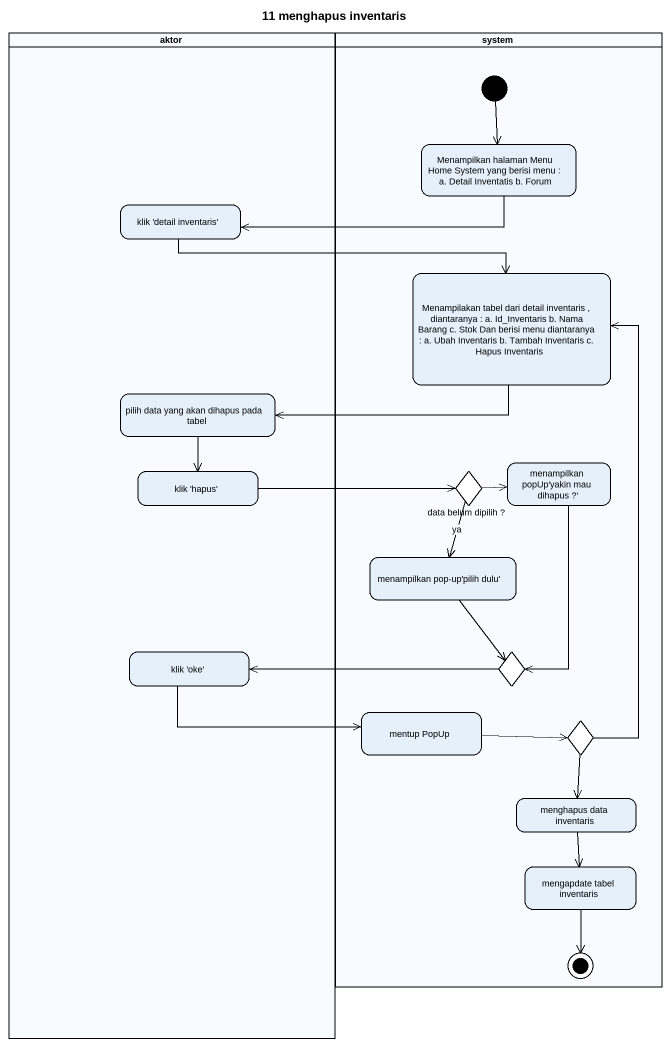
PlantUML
@startuml
title 11 menghapus inventaris
hide empty description
state aktor <<partition>> {
  state "klik 'detail inventaris'" as klik_detail_inventaris
  state "pilih data yang akan dihapus pada tabel" as pilih_data_yang_akan
  state "klik 'hapus'" as klik_hapus
  state "klik 'oke'" as klik_oke
}
state system <<partition>> {
  state "Menampilkan halaman Menu Home System yang berisi menu : a. Detail Inventatis b. Forum" as Menampilkan_halaman_Menu
  state "Menampilakan tabel dari detail inventaris , diantaranya : a. Id_Inventaris b. Nama Barang c. Stok Dan berisi menu diantaranya : a. Ubah Inventaris b. Tambah Inventaris c. Hapus Inventaris" as Menampilakan_tabel_dari
  state "data belum dipilih ?" as data_belum_dipilih <<choice>>
  state "menampilkan popUp'yakin mau dihapus ?'" as menampilkan_popUp_yakin_mau
  state "menampilkan pop-up'pilih dulu'" as menampilkan_pop_up_pilih
  state choice1 <<choice>>
  state "mentup PopUp" as mentup_PopUp
  state choice2 <<choice>>
  state "menghapus data inventaris" as menghapus_data_inventaris
  state "mengapdate tabel inventaris" as mengapdate_tabel_inventaris
  [*] --> Menampilkan_halaman_Menu
  mengapdate_tabel_inventaris --> [*]
}
Menampilkan_halaman_Menu -left-> klik_detail_inventaris
klik_detail_inventaris -right-> Menampilakan_tabel_dari
Menampilakan_tabel_dari -left-> pilih_data_yang_akan
pilih_data_yang_akan --> klik_hapus
klik_hapus -right-> data_belum_dipilih
data_belum_dipilih -right-> menampilkan_popUp_yakin_mau
data_belum_dipilih --> menampilkan_pop_up_pilih : ya
menampilkan_popUp_yakin_mau --> choice1
menampilkan_pop_up_pilih --> choice1
klik_oke -right-> mentup_PopUp
choice1 -left-> klik_oke
mentup_PopUp -right-> choice2
choice2 -up-> Menampilakan_tabel_dari
choice2 --> menghapus_data_inventaris
menghapus_data_inventaris --> mengapdate_tabel_inventaris
@enduml
